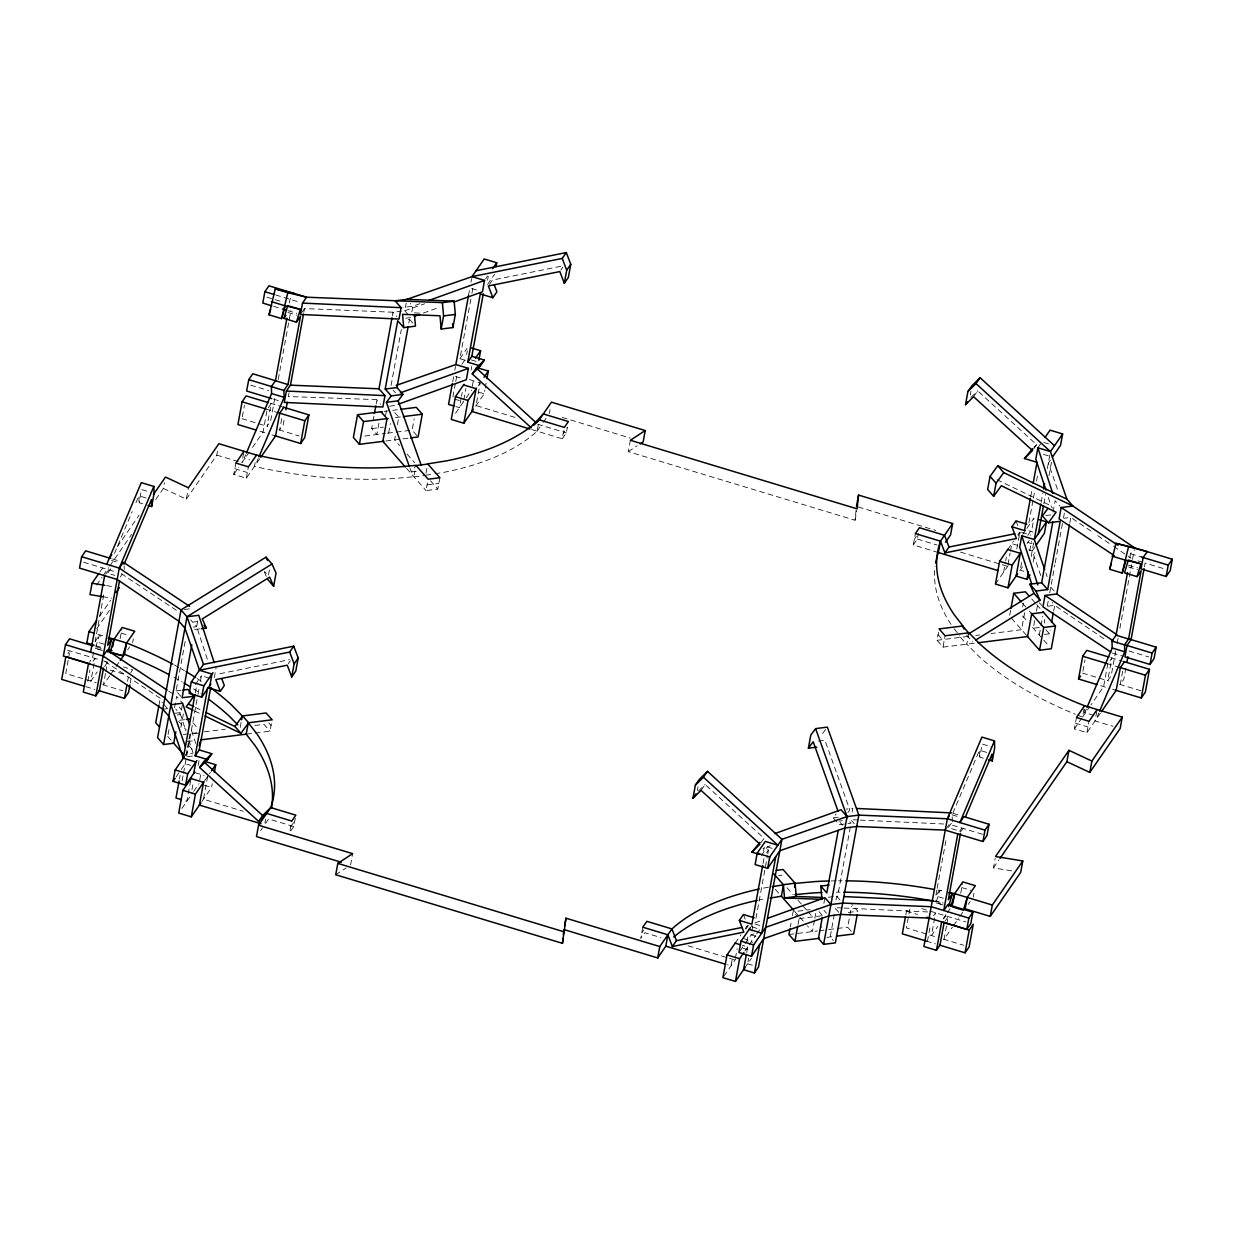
<?xml version="1.0" encoding="UTF-8"?>
<svg xmlns="http://www.w3.org/2000/svg" width="1234" height="1234" viewBox="0 0 1234 1234"><rect width="100%" height="100%" fill="white"/><g stroke="black" fill="none" stroke-linecap="round" stroke-linejoin="round"><path stroke-width="0.75" stroke-dasharray="5 3.75" d="M630.373 440.276L628.291 451.644L855.054 520.239L856.103 509.889M68.194 660.252L65.757 673.517L96.237 682.726M68.549 658.354L69.937 650.765L67.901 653.712M87.845 681.291L89.928 669.923M104.103 644.194L95.141 641.479L96.19 635.803M96.545 633.906L99.322 618.728M99.676 616.846L102.453 601.668M102.808 599.77L104.196 592.197M93.599 652.076L92.565 657.753L89.511 662.164M105.492 673.533L103.409 684.901L109.749 675.738M105.846 671.635L107.589 662.149L102.206 660.529M142.697 503.781L139.118 502.701L141.524 489.559L150.486 492.273M120.099 638.811L121.842 629.34M132.655 642.621L133.349 638.826M127.565 681.307L128.274 677.512M155.731 499.508L163.412 488.417L164.446 482.725M130.249 683.019L130.943 679.224M163.412 488.417L186.319 499.153L188.416 487.785M158.877 705.663L159.911 699.971L162.41 702.825M186.319 499.153L216.798 455.084L217.493 451.289M168.086 734.508L169.135 728.816M180.889 696.377L176.092 690.901L185.825 637.824M174.534 707.776L176.616 696.392L182.617 703.241M182.277 705.123L180.534 714.609L185.887 731.022M197.718 620.98L196.669 626.656L207.991 661.316M180.874 727.35L183.665 712.188M242.327 416.768L244.409 405.4M259.726 458.832L246.322 478.221L233.766 474.427L235.864 463.058M179.454 779.055L180.149 775.26M195.28 692.829L196.314 687.23M186.087 755.023L187.121 749.331M187.475 747.449L189.913 734.168L199.985 732.903M182.123 780.767L183.172 775.075M183.527 773.178L186.303 758.015M186.658 756.118L197.625 696.3M197.98 694.433L198.998 688.819M200.371 681.353L201.404 675.754L210.366 678.469M243.638 453.202L241.895 462.673L249.283 451.983M190.668 780.443L186.843 801.298L183.218 800.203M246.322 478.221L248.404 466.853M191.949 789.745L193.337 782.155M198.15 765.604L199.198 759.913M214.3 677.651L216.043 668.165M255.145 462.673L254.451 466.467A268.534 134.259 10.4 0 0 393.985 478.53L413.884 476.725L414.917 471.033M199.723 779.888L201.127 772.299M289.28 303.086L289.975 299.291L292.011 296.345M274.766 398.428L270.585 421.18L267.068 426.254L271.249 403.518L267.192 409.395L263.012 432.131L250.348 450.456M278.236 379.486L290.931 310.382M207.636 776.464L203.456 799.216L243.299 811.278M201.96 801.39L211.585 787.462L212.279 783.683M281.707 418.681L279.624 430.049L283.141 424.974L284.53 417.385M289.049 392.736L288.355 396.53L380.242 399.754M303.811 312.31L304.505 308.577L393.029 312.217L401.42 311.169M240.214 727.32L241.247 721.643M269.382 570.031L268.349 575.661L264.786 571.666M246.522 734.122L270.015 731.176L272.097 719.808M264.94 822.924L265.634 819.129M290.036 830.513L291.779 821.042M290.7 830.945L293.754 826.533L295.497 817.047M378.946 423.154L376.864 434.538L371.665 428.614L372.714 422.923M373.054 421.025L374.103 415.334M376.185 403.965L376.879 400.171L380.488 404.274M392.335 315.95L393.029 312.217L396.623 316.32M385.502 415.765L386.55 410.074M391.055 385.455L401.343 329.432M408.377 314.855L404.767 310.752L406.171 303.163M388.602 433.057L390.345 423.586M408.793 323.107L409.487 319.313L406.125 319.729M411.817 311.893L412.866 306.217L410.459 303.471M395.296 436.111L394.602 439.89L399.6 445.582M397.394 424.727L398.783 417.154L392.782 410.305M416.891 435.587L412.094 430.111L414.192 418.742M350.579 865.034L352.662 853.666M425.977 473.362L427.704 463.876M439.875 477.743L437.777 489.111L426.038 490.592L428.121 479.208M452.724 381.63L453.773 375.954M454.806 370.262L455.5 366.467M468.534 295.466L469.907 288M470.956 282.308L471.65 278.514M455.392 383.342L452.616 398.505L463.475 401.79M455.747 381.445L456.781 375.753M465.295 360.328L459.912 358.693L471.573 295.188M471.912 293.322L472.946 287.723M466.653 354.528L467.347 350.734M461.146 398.196L459.418 407.667L455.793 406.572M461.501 396.299L462.195 392.505M463.83 399.893L465.912 388.525M471.079 370.077L471.774 366.282M487.569 280.226L488.263 276.431M472.298 386.242L473.686 378.668M469.444 379.594L480.196 382.833L476.031 405.585L515.874 417.647M475.599 406.202L484.144 393.831L484.854 390.052M485.193 388.155L486.582 380.566M435.016 473.748L444.41 472.236A268.025 134.012 10.4 0 0 537.16 431.19L539.243 419.807M549.346 413.56L550.056 409.765M531.731 429.54L562.257 438.78L564.339 427.396M562.257 438.78L566.329 432.903L567.362 427.211L563.306 433.088M642.791 927.212L640.708 938.58L644.78 932.703L660.9 937.593M697.349 790.547L698.043 786.798M732.055 960.206L731.006 965.898L727.381 964.803M735.418 958.124L737.161 948.638M747.789 936.961L747.094 940.74L752.478 942.375M763.584 850.905L764.278 847.11M746.693 952.633L747.727 946.941L742.359 945.321M763.044 863.522L764.077 857.846M751.861 931.084L752.894 925.392M747.974 961.918L748.668 958.124M755.964 918.312L767.455 855.748M767.795 853.851L768.489 850.072L763.121 848.437M855.054 520.239L856.797 510.753M790.331 926.95L791.025 923.155M792.413 915.566L793.107 911.787L810.152 909.643M798.059 924.312L799.108 918.62L795.514 914.517M814.517 920.209L812.419 931.593L807.437 925.901M814.856 918.312L816.599 908.841M823.88 903.381L824.929 897.704M835.973 900.018L836.667 896.223L840.462 896.408M852.123 812.065L852.817 808.27L846.108 809.118M834.354 914.209L830.174 936.961L833.289 940.509M850.349 826.996L838.518 891.457L836.128 888.727M938.38 552.539L913.283 544.95L915.366 533.582M913.283 544.95L917.34 539.073L918.389 533.381M851.259 931.269L847.665 927.166L851.491 906.311M970.263 395.034L970.957 391.286M974.15 643.238L943.023 647.14L937.022 640.307L938.765 630.821M943.023 647.14L945.105 635.772M905.802 914.872L906.496 911.093L908.517 908.147M909.859 908.995L906.373 927.953L936.853 937.177M968.906 632.78L966.824 644.163L977.714 655.269A268.025 134.012 10.4 0 0 1075.308 714.255M927.413 941.434L930.544 924.359M936.807 890.238L935.758 895.93L944.72 898.645M937.161 888.341L939.938 873.178M940.293 871.281L943.069 856.118M943.424 854.221L946.2 839.058M1003.581 572.268L1005.324 562.781M1005.664 560.884L1006.358 557.105M1007.993 564.493L1010.075 553.11M1010.43 551.228L1011.818 543.639L1017.202 545.258M946.463 926.071L944.025 939.352L952.463 927.135M946.802 924.173L948.206 916.6L945.151 921.011M1016.816 548.945L1019.947 531.885L1017.803 534.97M983.313 758.231L979.734 757.152L982.141 744.009L991.103 746.724M1030.745 496.438L1032.133 488.849M1010.6 610.352L1009.551 616.028L1027.552 636.559M960.715 893.262L962.458 883.791M1021.582 562.596L1020.194 570.185L1023.819 571.28M1028.894 522.784L1033.059 500.032M1033.413 498.135L1034.802 490.561M1036.545 481.075L1037.593 475.398M1029.711 550.842L1031.454 541.371M1031.161 556.596L1034.293 539.536M1041.157 502.176L1042.869 492.844M1047.327 468.565L1050.088 453.48M1022.693 606.974L1023.387 603.195M1033.151 562.087L1034.879 552.616M1043.841 503.781L1045.568 494.433M1048.993 475.753L1051.738 460.822M1024.683 612.65L1021.551 629.71L991.025 633.536M973.256 897.056L973.965 893.262M1053.08 512.048L1055.163 500.68L1059.975 506.141M1034.694 620.656L1033.29 628.245L1040.077 627.396M1036.421 611.185L1037.47 605.493M1011.618 870.849L993.432 867.888L995.175 858.401M1039.29 635.078L1040.694 627.504M1041.033 625.607L1042.776 616.121M1044.165 623.17L1044.859 619.391M1047.296 606.11L1048.345 600.418M1049.733 592.844L1054.885 564.74M1055.224 562.874L1063.122 519.915M1063.461 518.049L1064.479 512.449M1044.38 634.446L1049.471 633.798L1050.165 630.019M1053.635 611.061L1054.684 605.37L1052.293 602.639M1069.801 523.015L1070.834 517.416L1064.109 518.265M1082.943 671.219L1085.025 659.851M1100.342 713.283L1086.938 732.672L1074.382 728.878L1076.464 717.494M1077.097 714.98A268.025 134.012 10.4 0 0 1082.511 717.124L1084.254 707.637M1086.938 732.672L1089.02 721.288M1096.795 711.432L1095.052 720.918L1112.991 726.332M1129.897 557.521L1130.591 553.727L1132.627 550.796M1115.737 650.966L1111.202 675.615L1107.685 680.705L1111.865 657.953L1107.793 663.83L1103.628 686.582L1090.964 704.907M1117.125 643.392L1118.174 637.7M1119.886 628.337L1131.547 564.833M1132.565 559.233L1134.308 549.747M1122.678 671.234L1120.241 684.5L1123.758 679.41L1125.84 668.041M1144.427 566.761L1145.121 563.028L1164.834 568.982M102.545 650.565L95.373 648.39L99.214 635.603L102.792 636.698M943.162 905.016L935.989 902.841L939.83 890.053L943.408 891.133A268.534 134.259 10.4 0 0 937.809 890.13M114.469 553.464L132.223 511.508M135.925 502.778L138.146 497.533M245.689 454.714L244.209 458.215L249.592 459.835M256.749 462.01L258.23 458.508M952.355 821.798L952.124 814.887L978.763 751.984M1093.787 715.365L1084.825 712.65L1086.306 709.164M1097.365 716.445L1098.846 712.959M99.738 572.144L104.119 565.804M117.276 546.785L139.195 515.087M96.545 585.101L102.036 577.188M103.132 575.599L108.607 567.671M109.703 566.082L131.622 534.384M105.661 574.211L108.7 569.815M110.721 568.828L107.666 573.239L114.839 575.399M301.451 312.989L304.505 308.577M120.222 577.034L122.259 574.088M99.815 615.92L110.659 600.233M96.638 628.862L109.656 610.043M95.141 641.479L99.214 635.603M92.997 661.301L95.033 658.354L90.853 681.106L97.193 671.944M233.766 474.427L238.841 467.084M104.535 666.561L107.589 662.149M110.798 674.211L115.024 668.103M116.073 666.576L119.235 661.995M127.565 649.963L129.601 647.017M130.65 672.684L132.686 669.738L123.446 666.946M195.311 684.562L201.404 675.754M485.564 278.946L487.584 276.015M487.538 284.452L494.649 274.164M489.389 284.499L492.428 280.087L562.025 266.066M184.298 756.735L187.352 752.324L192.72 753.959M459.912 358.693L467.023 348.404M176.123 776.926L180.179 771.049M181.197 769.584L185.254 763.707L190.638 765.327M461.886 364.2L465.958 358.323M181.922 808.409L192.612 792.953M193.692 791.41L199.029 783.667M455.562 413.236L465.187 399.322M466.251 397.78L471.604 390.037M204.582 780.875L210.412 772.453M478.175 385.779L480.196 382.833M288.278 663.722L290.314 660.792M560.853 270.092L562.889 267.161M260.528 830.698L262.564 827.752M265.603 823.356L268.657 818.944L293.754 826.533M537.16 431.19L541.232 425.314M543.253 422.367L546.307 417.971M290.73 826.718L294.803 820.841M701.035 790.346L705.092 784.469L764.031 838.318L760.977 842.729M973.595 396.716L977.667 390.839L1036.606 444.687L1032.534 450.564M641.757 932.889L643.793 929.958M914.317 539.258L916.353 536.327M1037.887 447.788L1041.959 441.911M761.208 855.733L767.301 846.925L770.88 845.629M766.468 853.002L768.489 850.072M1050.381 460.02L1048.36 462.966L1058.124 491.178M735.186 943.146L740.955 934.801M745.228 928.616L747.372 925.515L759.928 929.31L756.72 933.953M1007.746 549.516L1013.53 541.171M745.86 929.202L747.881 926.271L744.133 927.027M1018.42 535.571L1020.456 532.641L1016.693 533.397M749.177 929.372L752.231 924.96M1022.77 534.276L1025.809 529.864L1032.981 532.024M1026.827 528.399L1033.938 518.11L1031.855 529.479L1027.783 535.355M739.984 951.028L744.04 945.151M745.058 943.686L751.151 934.863L754.745 933.583M723.957 976.094L735.711 959.096M995.452 584.021L1008.286 565.465M744.95 950.967L748.159 946.324M749.223 944.781L755.64 935.495M1027.151 543.407L1029.279 540.322M1040.756 575.599L1032.21 550.904L1036.282 545.027M744.565 968.227L751.475 958.247M1019.762 570.802L1022.971 566.159M946.262 828.662L949.316 824.25L986.953 835.634M951.337 823.279L948.283 827.675L960.839 831.469L964.895 825.592M959.836 830.991L961.872 828.045M936.776 894.465L939.83 890.053M933.614 915.736L935.65 912.805L931.469 935.557L937.809 926.395M943.084 918.759L946.262 914.178M947.311 912.651L950.473 908.07M1074.382 728.878L1081.493 718.589M1082.511 717.124L1089.9 706.434M943.686 918.944L945.722 915.998M953.527 925.608L958.803 917.973M959.851 916.446L963.029 911.864M968.181 904.399L970.217 901.468M993.432 867.888L998.908 859.959M410.043 468.396L411.323 471.959L416.12 465.526M822.554 733.567L827.351 727.135M836.899 821.937L833.305 817.834L836.189 813.977M847.928 812.512L849.856 809.936L824.944 740.277L816.553 741.326M970.927 397.471L977.667 390.839M1033.907 447.34L1036.606 444.687M698.351 791.102L705.092 784.469M628.291 451.644L637.191 445.813M335.725 874.752L346.122 867.949M420.023 303.641L412.866 306.217L402.793 307.482M423.324 313.081L439.443 307.266M755.038 922.847L762.211 920.271M404.767 310.752L424.681 303.795M219.868 673.718L289.45 659.696M425.622 475.26L433.134 474.041M768.473 887.261L764.71 887.878A268.025 134.012 10.4 0 0 761.085 888.619M405.739 318.218L410.768 317.585M389.589 406.171L394.633 405.539M384.067 411.4L397.333 409.734M395.42 417.57L401.436 416.814M371.665 428.614L383.419 427.134M364.74 436.049L385.579 433.442M387.476 433.196L412.094 430.111M385.887 440.985L401.05 439.088M402.947 438.857L408.624 438.147M411.323 471.959L416.352 471.326M414.038 476.91L424.11 475.645M427.072 484.9L438.826 483.419M184.375 609.503L192.766 608.439M193.645 622.029L197.008 621.612M1045.784 515.55L1050.813 514.917M193.322 627.073L196.669 626.656L190.668 619.823M194.617 629.494L201.327 628.661M176.092 690.901L181.12 690.269M162.78 709.241L167.824 708.609M175.274 713.237L181.984 712.388M177.172 715.026L180.534 714.609L175.737 709.134M1047.975 606.202L1054.684 605.37L1106.929 640.755M179.593 720.286L184.622 719.653M183.295 734.461L196.653 732.78M204.273 731.824L225.267 729.201M254.852 725.484L264.014 724.343L270.015 731.176M937.022 640.307L968.15 636.405M975.77 635.448L979.595 634.97M187.383 741.526L195.018 740.57M187.414 756.704L192.442 756.087M833.305 817.834L838.333 817.201M838.981 821.119L842.344 820.703M839.305 824.682L851.044 823.201L846.246 817.741M778.685 875.631L782.048 875.214M828.292 897.272L833.32 896.64M799.108 918.62L821.844 915.767M848.36 912.45L857.846 911.263L851.846 904.429M788.927 934.524L817.463 930.96M819.145 930.744L824.173 930.112L820.425 925.855M828.724 929.541L847.665 927.166M826.811 937.377L834.724 936.39M414.285 312.881L419.915 313.097M858.309 820.008L850.735 819.654L854.329 823.757M860.206 820.101L943.624 823.988M842.174 907.962L834.585 907.607L840.585 914.44M844.071 908.039L931.284 912.111M106.602 585.61L112.063 586.505M102.7 596.685L111.785 598.166M95.373 648.39L100.941 649.747M935.989 902.841L941.557 904.183M1043.748 442.451L1050.921 444.626M1043.455 454.374L1048.838 455.994M471.697 288.54L478.869 290.715M275.629 294.957L300.726 302.546M1130.591 553.727L1143.147 557.521M266.853 297.193L282.987 302.068M1137.949 560.853L1143.316 562.488M471.326 359.942L478.499 362.117M1021.737 532.425L1030.698 535.14M273.547 306.325L280.72 308.5M287.892 310.659L296.854 313.374M1128.508 565.11L1137.47 567.81M287.954 312.51L296.916 315.225M1128.57 566.961L1137.532 569.676M1027.305 542.328L1032.688 543.947M455.562 376.493L460.93 378.113M1028.632 549.824L1032.21 550.904M478.777 392.211L484.144 393.831M562.226 417.447L630.265 438.024M858.309 507.004L935.804 530.45M537.608 424.218L566.329 432.903M917.34 539.073L937.069 545.042M960.546 552.138L1000.404 564.2M1002.209 564.74L1007.638 566.391M250.718 385.147L268.642 390.561M1128.971 650.981L1148.7 656.935M273.547 399.153L278.915 400.788M1112.358 653.048L1123.125 656.303M270.138 403.179L282 406.773M1110.754 657.614L1122.616 661.208M266.081 409.056L279.732 413.189M1106.697 663.491L1120.349 667.625M241.972 418.665L267.809 426.486M278.884 429.833L299.183 435.972M1082.588 673.116L1108.425 680.921M1119.5 684.284L1143.486 691.534M260.05 431.252L269.29 434.029M271.974 434.846L275.552 435.926M1100.666 685.688L1109.906 688.479M1112.59 689.297L1116.168 690.377M216.798 455.084L238.316 461.593M234.815 468.735L247.355 472.529M1075.431 723.186L1087.972 726.98M146.059 497.95L138.887 495.79L139.118 502.701M986.676 752.401L979.503 750.226L979.734 757.152M112.587 558.971L119.76 561.146M953.203 813.422L958.571 815.042M111.507 560.452L118.68 562.611M952.124 814.887L959.296 817.062M83.603 562.226L115.873 571.974M121.148 633.135L128.321 635.294M961.764 887.57L970.726 890.285M97.933 634.322L103.301 635.942M767.301 846.925L772.685 848.545M95.836 645.691L101.219 647.326M96.437 646.924L101.82 648.56M935.264 900.835L942.437 902.995M67.469 650.164L100.417 659.989M921.628 908.563L965.914 921.952M110.165 670.031L124.927 674.504M906.496 911.093L917.556 914.44M102.669 684.685L122.968 690.824M943.285 939.12L963.584 945.259M85.686 686.644L94.91 689.436M926.302 941.095L935.526 943.887M755.038 924.035L760.422 925.67M751.151 934.863L756.535 936.498M195.08 772.669L204.042 775.384M742.837 938.349L751.799 941.064M204.412 785.302L211.585 787.462M743.192 948.267L750.365 950.427M687.986 945.768L727.829 957.831M729.633 958.371L735.078 960.021M747.619 963.816L753.048 965.451M997.041 479.733L1050.103 505.385L1052.509 508.115M195.558 707.468L200.695 709.951M194.71 711L199.846 713.483M121.256 573.609L178.051 611.416M168.734 691.148L173.47 694.295M105.106 661.547L161.901 699.369M1072.408 518.496L1091.411 531.36M1097.736 535.649L1111.988 545.289M1113.577 546.369L1130.992 558.154M1050.782 587.153L1056.767 594.001M1039.336 602.732L1041.743 605.478M1031.717 598.937L1035.465 603.21M1036.714 604.629L1042.267 610.969M1022.477 603.256L1027.475 608.964M1029.326 611.061L1031.717 613.807M1045.861 629.695L1049.471 633.798M1022.539 615.982L1027.552 621.689M1032.549 627.381L1042.545 638.78M1043.794 640.215L1048.792 645.906M966.669 635.094L972.67 641.942M960.515 637.361L966.515 644.194M938.071 634.615L944.072 641.449M409.487 319.313L413.082 323.416M840.184 822.492L842.575 825.222M393.122 390.067L395.512 392.798M836.667 896.223L842.668 903.072M824.034 910.445L826.441 913.175M819.006 911.571L822.6 915.674M407.081 454.112L414.562 462.642M430.481 480.797L437.777 489.111M786.999 887.74L793.154 894.758M797.982 900.265L801.73 904.522M802.979 905.957L806.712 910.214M807.961 911.633L812.944 917.325M406.557 468.38L426.038 490.592M775.338 889.298L778.978 893.462M794.974 911.679L798.706 915.952M799.956 917.371L806.188 924.482M268.657 722.754L271.048 725.499M179.161 707.051L181.66 709.905M192.905 722.723L197.903 728.43M163.659 704.244L168.657 709.951M178.668 721.35L186.164 729.896M188.74 745.475L193.738 751.182M167.731 736.405L171.341 740.508M954.206 628.769L959.728 635.896M264.277 571.82L266.297 576.371M1015.998 520.887L1017.911 525.931M743.423 914.517L745.336 919.561M1045.892 573.039L1047.111 576.571M1048.314 497.456L1051.291 506.588M191.548 730.59L195.728 743.362M188.864 740.138L193.044 752.91M1084.717 709.195L1084.825 712.65M124.11 565.974L124.233 569.429M950.998 624.435A268.534 134.259 10.4 0 1 935.079 566.529M759.003 899.987A268.025 134.012 10.4 0 1 762.627 899.247M836.39 892.197A268.534 134.259 10.4 0 1 840.046 892.182M933.845 901.159A268.534 134.259 10.4 0 1 943.239 903.01M174.009 677.312A268.025 134.012 10.4 0 1 182.339 682.047M193.507 688.896A268.025 134.012 10.4 0 1 201.111 693.924M174.395 665.003A268.025 134.012 10.4 0 1 179.454 667.81M181.136 668.766A268.025 134.012 10.4 0 1 184.437 670.664M197.147 678.515A268.025 134.012 10.4 0 1 203.194 682.556M831.222 880.922A268.534 134.259 10.4 0 1 836.667 880.829M838.488 880.814A268.534 134.259 10.4 0 1 842.128 880.798"/><path stroke-width="1.5" d="M341.355 862.242L256.471 836.575L258.554 825.191L352.662 853.666L337.808 863.384L335.725 874.752L562.488 943.347L563.013 938.179M563.367 934.724L563.722 931.284M562.488 943.347L565.974 918.189L659.774 946.555L671.959 928.924A268.025 134.012 10.4 0 1 759.28 889.004M945.491 542.25L950.566 534.908L952.648 523.54L858.54 495.065L857.136 508.855L630.373 440.276L645.228 430.543L551.444 402.176L539.243 419.807L533.859 425.113M92.859 645.845L69.551 638.796L65.495 644.672L63.397 656.041L101.049 667.424L162.78 709.241L168.78 716.075L183.434 758.416M110.782 558.431L85.686 550.842L81.629 556.719L79.547 568.103L117.184 579.486L178.93 621.288L184.93 628.137L199.569 670.463M98.643 573.733L92.056 583.235L89.974 594.618L102.7 596.685M86.766 643.13L88.971 631.607L96.561 620.625M88.493 663.63L83.28 692.073L95.82 695.868L99.337 690.778L103.517 668.026M90.591 652.262L104.643 575.692M95.82 695.868L119.266 568.103L153.849 486.443L141.293 482.648L106.726 564.308M119.528 580.828L107.697 645.274L111.754 639.397L108.176 638.317M112.664 646.786L114.068 639.197L122.181 627.443L134.737 631.237L126.608 642.991L122.768 655.778L109.78 652.647M120.3 660.468L124.526 654.359L126.608 642.991L108.685 637.577M148.08 505.416L151.659 506.495L154.065 493.369L153.849 486.443M98.612 690.562L124.433 698.367L126.871 685.101M129.894 684.916L128.506 692.49L124.433 698.367M158.877 705.663L155.731 722.723L159.495 726.996M175.83 731.87L173.732 743.238L163.567 744.518L187.013 616.753L272.004 564L276.061 573.116L273.655 586.258L267.655 579.409M191.825 644.657L182.092 697.75L193.831 696.269L187.83 689.436L182.802 690.068M268.302 402.623L246.152 395.913L242.095 401.79L237.915 424.542L256.363 430.126M194.756 771.898L185.609 785.132L173.069 781.338L175.151 769.954L184.298 756.735M221.781 678.762L224.326 685.472L220.269 691.348L215.796 679.595L287.26 665.203L291.733 676.942L295.79 671.065L298.212 657.938L293.738 646.184L203.487 664.37L191.301 682.001L189.203 693.385L201.759 697.179L210.906 683.96M296.438 322.182L300.278 309.395L287.723 305.6L283.882 318.387L296.438 322.182L300.494 316.305L287.969 384.561L252.8 373.763L248.744 379.64L246.646 391.024L271.742 398.613M414.454 314.778L415.488 326.146L403.734 327.627L402.546 314.346L439.983 315.765L441.17 329.031L452.924 327.565L455.331 314.423L454.143 301.158L442.389 302.623L306.587 297.209L268.95 285.825L264.878 291.702L262.796 303.07L271.758 305.785M179.115 780.952L175.984 798.012L181.413 799.663M194.941 694.696L183.28 758.2L195.836 761.995L193.738 773.379M300.278 309.395L285.424 305.816L281.583 318.603L269.043 314.809L275.29 288.879L294.047 293.414M191.44 777.929L182.894 790.3L178.714 813.052L191.27 816.846L200.895 802.933M185.609 785.132L187.707 773.749L196.854 760.53M201.759 697.179L203.841 685.796L212.988 672.576M195.188 755.81L199.26 749.933L211.801 753.727L207.744 759.604L195.188 755.81L207.713 687.554L220.269 691.348M209.888 685.425L211.97 674.042L199.43 670.247L289.682 652.061L293.738 646.184M199.229 745.968L199.923 742.174M199.26 749.933L210.736 687.369M281.583 318.603L287.83 292.674L306.587 297.209L302.531 303.086L300.433 314.454L399.029 319.066L401.112 307.682L395.111 300.849L406.865 299.368L454.143 301.158M191.27 816.846L195.435 794.094L203.996 781.724M286.905 318.202L275.429 380.766L271.357 386.643L271.588 393.553L246.43 452.971M214.361 772.299L215.749 764.725L204.998 761.471M286.381 391.039L284.298 402.407L382.879 407.004L384.977 395.636L378.977 388.803L290.453 385.162L286.381 391.039L384.977 395.636M285.918 409.796L287.321 402.222M290.453 385.162L303.471 314.176M241.602 719.746L242.296 715.951L231.406 704.83A268.025 134.012 10.4 0 0 210.474 687.708M242.296 715.951L266.097 712.974L272.097 719.808L248.296 722.785L246.214 734.168L255.037 745.567A268.534 134.259 10.4 0 1 271.418 808.501M274.827 435.71L300.649 443.53L304.829 420.779L308.886 414.902L283.064 407.081M308.886 414.902L304.721 437.654L300.649 443.53M291.733 676.942L294.139 663.815L298.212 657.938M382.17 411.632L357.552 414.717L353.371 437.468L359.372 444.317L383.99 441.232M359.372 444.317L363.552 421.565L357.552 414.717M374.442 413.436L375.846 405.863M378.977 388.803L391.996 317.817M408.099 326.902L396.962 387.553L402.963 394.402L391.209 395.867L385.209 389.034L397.734 320.778L403.734 327.627M401.112 409.272L416.274 407.359L422.275 414.208L418.095 436.959L410.521 437.9M441.17 329.031L443.592 315.904L442.389 302.623M452.369 383.527L448.544 404.382L453.973 406.032M396.145 385.424L455.855 364.57L468.534 295.466M464.015 384.298L455.454 396.669L451.289 419.421L463.83 423.216L473.455 409.302M467.763 362.179L471.82 356.302L484.376 360.097L480.319 365.974L467.763 362.179L480.288 293.923L492.844 297.718L496.901 291.841L494.356 285.131M455.855 364.57L468.396 368.364L466.313 379.748L398.212 404.243M406.865 299.368L471.99 276.617L484.546 280.411L482.448 291.795L453.788 302.114M471.82 356.302L483.312 293.738M463.83 423.216L468.01 400.464L476.571 388.093M478.854 360.22L480.597 350.734L471.635 348.034M496.037 266.575L496.731 262.78L484.191 258.986L471.99 276.617L562.241 258.43L566.313 252.554L570.771 264.307L568.365 277.434L564.308 283.311L559.835 271.573L488.371 285.964L492.844 297.718M486.936 378.668L488.325 371.079L477.573 367.84M564.308 283.311L566.714 270.184L570.771 264.307M645.228 430.543L643.145 441.926L640.168 443.87M564.586 925.762L565.974 918.189M659.774 946.555L657.676 957.923L665.805 946.169L667.887 934.801L642.791 927.212L646.863 921.335L671.959 928.924L676.417 940.678L672.36 946.54L667.887 934.801M759.049 854.314L751.892 852.154L759.974 844.195L701.035 790.346L692.953 798.305L695.359 785.163L699.416 779.286L707.498 771.343L781.94 839.336L758.494 967.101L754.421 972.978L743.562 969.693L746.339 954.53M735.618 942.529L727.057 954.9L722.877 977.652L735.433 981.446L745.058 967.518M750.195 927.906L741.048 941.126L738.965 952.494L751.521 956.288L763.707 938.658L828.847 915.906L840.585 914.44L929.109 918.081L966.762 929.464L970.819 923.587L972.901 912.219L947.805 904.63L943.748 910.507L957.8 833.922M707.498 771.343L703.442 777.219L777.867 845.213L765.327 841.418L757.198 853.172L755.115 864.556L767.656 868.35L779.842 850.72L844.981 827.968L856.735 826.487L945.259 830.127L982.896 841.511L986.953 835.634L989.051 824.266L963.955 816.677L959.882 822.554L994.465 740.894L981.909 737.099L947.342 818.759L923.896 946.524L936.436 950.319L939.953 945.229L944.133 922.477M735.433 981.446L739.598 958.695L743.886 952.509M762.689 865.42L751.907 924.189L739.351 920.394L743.423 914.517L754.175 917.772M751.521 956.288L753.604 944.92L765.79 927.289L830.929 904.537L842.668 903.072L931.192 906.712L968.844 918.096L972.901 912.219M767.656 868.35L769.738 856.967L781.94 839.336L847.064 816.584L858.818 815.119L947.342 818.759L984.979 830.143L989.051 824.266M754.421 972.978L759.635 944.534M775.785 856.597L761.733 933.166L749.177 929.372M816.785 747.125L808.393 748.174L810.8 735.048L815.612 728.615L827.351 727.135L858.818 815.119L835.372 942.884L823.618 944.349L818.42 938.426L822.245 917.572M773.733 873.734L783.497 884.855L781.415 896.223L770.139 898.044M856.458 506.449L858.54 495.065M794.542 887.169L795.236 883.39L783.081 869.523L776.371 870.371M789.976 928.847L788.927 934.524L794.927 941.372L819.561 938.287M794.927 941.372L797.719 926.21M838.256 830.359L826.78 892.922L820.78 886.089L829.171 885.04M823.618 944.349L847.064 816.584L815.612 728.615M857.136 915.057L853.666 934.015L836.606 936.143M935.619 562.982A268.534 134.259 10.4 0 1 938.38 552.539L940.462 541.171L952.648 523.54M1033.182 483.173L1037.007 462.318L1024.451 458.524L1032.534 450.564L973.595 396.716L965.512 404.675L967.919 391.533L971.991 385.656L980.074 377.712L1054.499 445.705M905.447 916.769L902.316 933.829L926.302 941.095M1140.895 563.845L1128.339 560.051L1124.498 572.838L1137.054 576.633L1140.895 563.845L1126.04 560.251L1122.2 573.039L1109.644 569.244L1115.906 543.33L1147.204 551.644L1143.147 557.521L1141.049 568.905L1166.145 576.494L1170.218 570.617L1172.3 559.233L1134.663 547.85L1072.917 506.048L1066.916 499.199L997.751 465.773L990.069 476.355L987.647 489.482L993.648 496.33L1001.329 485.733L1056.103 512.218L1048.422 522.8L1042.421 515.966L1047.913 508.408M993.648 496.33L996.069 483.188L1003.751 472.607L997.751 465.773M1008.178 548.899L999.633 561.269L995.452 584.021L1007.993 587.816L1017.618 573.887M936.436 950.319L941.665 921.875M960.484 833.366L948.314 899.725L952.37 893.848L948.792 892.768M1007.993 587.816L1012.173 565.064L1020.734 552.693M952.941 903.118L954.669 893.647L962.798 881.894L975.354 885.688L967.225 897.442L963.384 910.229L952.633 906.975M1044.674 569.522L1034.293 539.536L1021.752 535.741L1019.67 547.109L1031.578 583.589M1066.916 499.199L1050.442 451.582L1037.887 447.788L1035.804 459.171L1045.938 490.16M1030.39 498.335L1024.482 530.558L1011.926 526.764L1015.998 520.887L1026.75 524.142M1010.939 608.455L1013.731 593.292L1025.469 591.811L1029.218 596.084M967.225 897.442L965.142 908.81L990.239 916.399L1020.703 872.33L1022.801 860.946L995.529 856.504L1068.953 750.318L1091.874 761.054L1089.792 772.422L1066.87 761.687L1068.953 750.318M988.696 759.851L992.275 760.946L994.681 747.804L994.465 740.894M1007.746 549.516L1020.302 553.31L1016.122 576.062L1026.996 579.348L1028.385 571.758M1040.817 504.043L1034.293 539.536L1046.494 521.905L1039.321 519.73M1043.548 489.111L1044.581 483.497M1038.365 533.659L1043.501 505.647M966.762 929.464L968.844 918.096M982.896 841.511L984.979 830.143M965.05 952.818L969.23 930.066L973.287 924.189L969.122 946.941L965.05 952.818L939.228 944.997M1046.494 521.905L1044.396 533.273L1036.282 545.027M1044.997 437.499L1050.088 430.157L1062.628 433.952L1060.546 445.335L1052.417 457.089M1041.65 582.741L1029.896 584.206L1035.897 591.055L1047.651 589.574L1041.65 582.741L1052.787 522.075M1116.924 634.739L1056.767 594.001L1045.028 595.467L1042.946 606.835L1110.785 651.999M1003.751 472.607L1072.917 506.048L1061.163 507.513L1059.081 518.897L1114.302 555.655M1047.651 589.574L1060.176 521.334L1048.422 522.8M990.239 916.399L992.321 905.031L1022.801 860.946M1042.977 611.755L1055.471 626.008L1051.291 648.76L1039.552 650.225L1043.717 627.474L1031.223 613.236M1051.553 622.43L1053.296 612.959M1056.767 594.001L1069.462 524.897M1096.98 684.577L1078.531 678.993L1082.712 656.241L1086.768 650.364L1108.919 657.059M1122.2 573.039L1128.447 547.125M1087.046 707.406L1112.204 647.989L1111.973 641.078L1116.045 635.202L1127.521 572.653M1099.587 711.2L1124.745 651.783L1124.529 644.873L1128.586 638.996L1141.111 570.756L1137.054 576.633M1126.889 662.349L1127.938 656.658M1144.088 568.627L1131.069 639.598L1126.997 645.475L1124.914 656.858L1150.011 664.447L1154.068 658.57L1156.165 647.187L1129.264 639.058M940.462 541.171L944.936 552.909L948.992 547.032L944.534 535.294L919.438 527.705L915.366 533.582L940.462 541.171A268.534 134.259 10.4 0 0 954.083 614.547L962.906 625.947L939.105 628.924L945.105 635.772L968.906 632.78L979.796 643.901A268.025 134.012 10.4 0 0 1084.593 705.74L1122.246 717.124L1120.148 728.507L1089.792 772.422M1115.428 690.161L1141.265 697.966L1145.445 675.214L1149.502 669.337L1123.68 661.532M1150.011 664.447L1152.093 653.064L1156.165 647.187M1166.145 576.494L1168.243 565.11L1172.3 559.233M1149.502 669.337L1145.337 692.089L1141.265 697.966M107.913 652.2L111.754 639.397M114.068 639.197L110.227 651.984L122.768 655.778M269.043 314.809L270.678 309.318M948.53 906.635L952.37 893.848M950.843 906.435L954.669 893.647L992.321 905.031M1109.644 569.244L1111.294 563.768M124.063 564.246L151.443 499.585L151.659 506.495M258.97 456.765L284.128 397.348L283.913 390.438L287.969 384.561M965.42 816.939L992.059 754.02L992.275 760.946M109.595 557.876L111.785 554.714M153.432 494.479L165.495 477.049L188.416 487.785L218.881 443.7L256.533 455.099A268.534 134.259 10.4 0 0 396.083 467.162L415.966 465.357L428.121 479.208L439.875 477.743L427.704 463.876L446.492 460.868A268.025 134.012 10.4 0 0 539.243 419.807L564.339 427.396L568.411 421.534L543.315 413.93L533.196 424.82M283.882 318.387L285.918 315.457M81.629 556.719L119.266 568.103L123.338 562.226L189.604 606.341M116.089 592.382L119.328 587.677M243.977 451.305L235.864 463.058L248.404 466.853L256.533 455.099M65.495 644.672L103.132 656.056L107.188 650.179L167.145 690.099M283.789 407.313L279.732 413.189L275.552 435.926L260.775 457.305M492.674 268.657L496.731 262.78M173.069 781.338L175.105 778.392M475.506 358.076L480.597 350.734M258.6 821.397L262.657 815.52L270.74 807.56L295.836 815.165L291.779 821.042L266.683 813.437L258.6 821.397L199.661 767.548L203.718 761.671L211.801 753.727M531.175 427.766L472.236 373.917L476.293 368.041L484.376 360.097M211.477 770.911L215.749 764.725M484.052 377.28L488.325 371.079M258.554 825.191L270.74 807.56A268.534 134.259 10.4 0 0 257.119 734.184L248.296 722.785M967.919 391.533L976.001 383.589L980.074 377.712M692.953 798.305L695.991 793.894M965.512 404.675L967.549 401.729M751.892 852.154L759.99 842.298M1024.451 458.524L1032.565 448.667M1062.628 433.952L1050.442 451.582L976.001 383.589M1026.996 579.348L1030.035 574.936M947.342 818.759L949.378 815.813M1078.531 678.993L1080.568 676.047M1084.593 705.74L1076.464 717.494L1089.02 721.288L1097.149 709.535M1124.405 661.748L1120.349 667.625L1116.168 690.377L1101.391 711.756M1000.003 858.37L1066.87 761.687M1091.874 761.054L1122.246 717.124M193.831 696.269L186.149 706.866L192.998 710.167M240.923 733.335L234.923 726.502L242.604 715.905L248.605 722.754L240.923 733.335L204.983 715.967M409.395 466.606L386.396 402.299L391.209 395.867M386.396 402.299L398.15 400.834L402.963 394.402M808.393 748.174L813.191 741.742L838.117 811.401M472.236 373.917L480.319 365.974M199.661 767.548L207.744 759.604M695.359 785.163L703.442 777.219M272.004 564L266.004 557.166L181.012 609.92L157.566 737.685L163.567 744.518M968.274 634.106L1033.969 593.323L1039.969 600.171L975.878 639.952M428.985 300.402L484.546 280.411M414.362 316.305L419.73 314.362M400.31 392.875L468.396 368.364M774.767 833.613L841.064 809.751L847.064 816.584M767.579 918.327L824.929 897.704L830.929 904.537M476.062 270.74L566.313 252.554M948.992 547.032L1014.811 533.767M944.936 552.909L1016.4 538.518L1011.926 526.764M676.417 940.678L742.251 927.413M672.36 946.54L743.824 932.148L739.351 920.394M772.222 886.66L783.497 884.855M443.592 315.904L455.331 314.423M385.209 389.034L396.962 387.553M363.552 421.565L388.17 418.48M403.333 416.583L422.275 414.208M416.12 465.526L427.874 464.061M119.266 568.103L181.012 609.92L187.013 616.753L198.767 615.288L214.253 662.704M201.327 628.661L206.356 628.029L202.299 618.913L269.598 577.142L273.655 586.258M103.132 656.056L164.878 697.873L170.878 704.707L182.617 703.241L189.774 725.114M186.303 719.437L189.666 719.021M1043.47 612.326L1031.717 613.807L1027.552 636.559L977.96 642.76M1043.717 627.474L1055.471 626.008M200.741 739.86L246.522 734.122M796.269 896.47L795.082 883.205L783.343 884.67L784.531 897.951L796.269 896.47L822.476 897.457M795.236 883.39L815.134 881.57A268.534 134.259 10.4 0 1 829.418 880.968M794.958 894.588L813.036 892.953A268.534 134.259 10.4 0 1 821.937 892.506M784.531 897.951L821.967 899.355L820.78 886.089M302.531 303.086L401.112 307.682M856.612 808.455L951.399 812.882M844.257 896.578L933.367 900.743M92.056 583.235L104.782 585.317M1115.906 543.33L1134.663 547.85M275.29 288.879L287.83 292.674M264.878 291.702L273.84 294.402M1141.342 556.981L1168.243 565.11M271.449 301.667L283.99 305.461M1112.065 556.118L1124.606 559.912M282.509 309.04L286.103 310.12M463.583 384.915L476.139 388.71L471.959 411.462L529.91 429M455.454 396.669L468.01 400.464M999.633 561.269L1012.173 565.064M938.38 552.539L998.152 570.617M1116.045 635.202L1128.586 638.996M248.744 379.64L272.035 386.689M271.357 386.643L283.913 390.438M1111.973 641.078L1124.529 644.873M1125.207 644.935L1152.093 653.064M271.588 393.553L284.128 397.348M1112.204 647.989L1124.745 651.783M242.095 401.79L266.081 409.056M278.992 412.958L304.829 420.779M1082.712 656.241L1106.697 663.491M1119.608 667.409L1145.445 675.214M88.971 631.607L94.339 633.227M86.874 642.976L94.046 645.151M108.391 649.485L111.97 650.565M191.301 682.001L203.841 685.796M757.198 853.172L769.738 856.967M89.866 663.892L65.88 656.642L61.7 679.394L83.85 686.089M926.796 917.232L930.482 918.343M943.393 922.245L969.23 930.066M175.151 769.954L187.707 773.749M741.048 941.126L753.604 944.92M191.023 778.546L203.564 782.341L199.384 805.092L260.976 823.726M735.186 943.146L740.554 944.766M182.894 790.3L195.435 794.094M727.057 954.9L739.598 958.695M665.805 946.169L725.577 964.248M563.892 929.557L658 958.031M337.808 863.384L564.586 931.979M188.709 704.151L193.846 706.635M205.831 712.434L234.923 726.502M1061.163 507.513L1117.973 545.335M1045.028 595.467L1112.867 640.631M476.293 368.041L535.232 421.889M203.718 761.671L262.657 815.52M237.792 724.852L229.323 716.214A268.025 134.012 10.4 0 0 208.392 699.076M990.069 476.355L996.069 483.188M1013.731 593.292L1021.228 601.837M1027.043 635.988L1039.552 650.225M968.597 632.826L962.597 625.977L963.955 629.016M381.044 411.786L387.029 418.619L382.864 441.371L405.307 466.961M781.245 896.054L793.724 910.26M203.965 625.283L206.356 628.029M173.238 742.667L183.234 754.067M1035.897 591.055L1039.969 600.171M1029.896 584.206L1033.969 593.323M266.004 557.166L267.362 560.205M562.241 258.43L566.714 270.184M289.682 652.061L294.139 663.815M398.15 400.834L421.149 465.125M187.013 616.753L203.487 664.37M170.878 704.707L185.516 747.033M1037.887 447.788L1052.787 493.384M1021.752 535.741L1037.84 584.978M452.585 323.771L452.924 327.565M673.733 936.945A268.025 134.012 10.4 0 1 757.198 900.373M843.701 892.197A268.534 134.259 10.4 0 1 933.845 901.159M948.853 904.198A268.534 134.259 10.4 0 1 952.586 905.016M124.526 654.359A268.025 134.012 10.4 0 1 169.12 674.674M183.974 683.004A268.025 134.012 10.4 0 1 190.391 686.906M126.608 642.991A268.025 134.012 10.4 0 1 172.806 664.154M186.056 671.635A268.025 134.012 10.4 0 1 195.604 677.512M845.784 880.829A268.534 134.259 10.4 0 1 934.045 889.436M949.085 892.413A268.534 134.259 10.4 0 1 954.669 893.647"/></g></svg>
